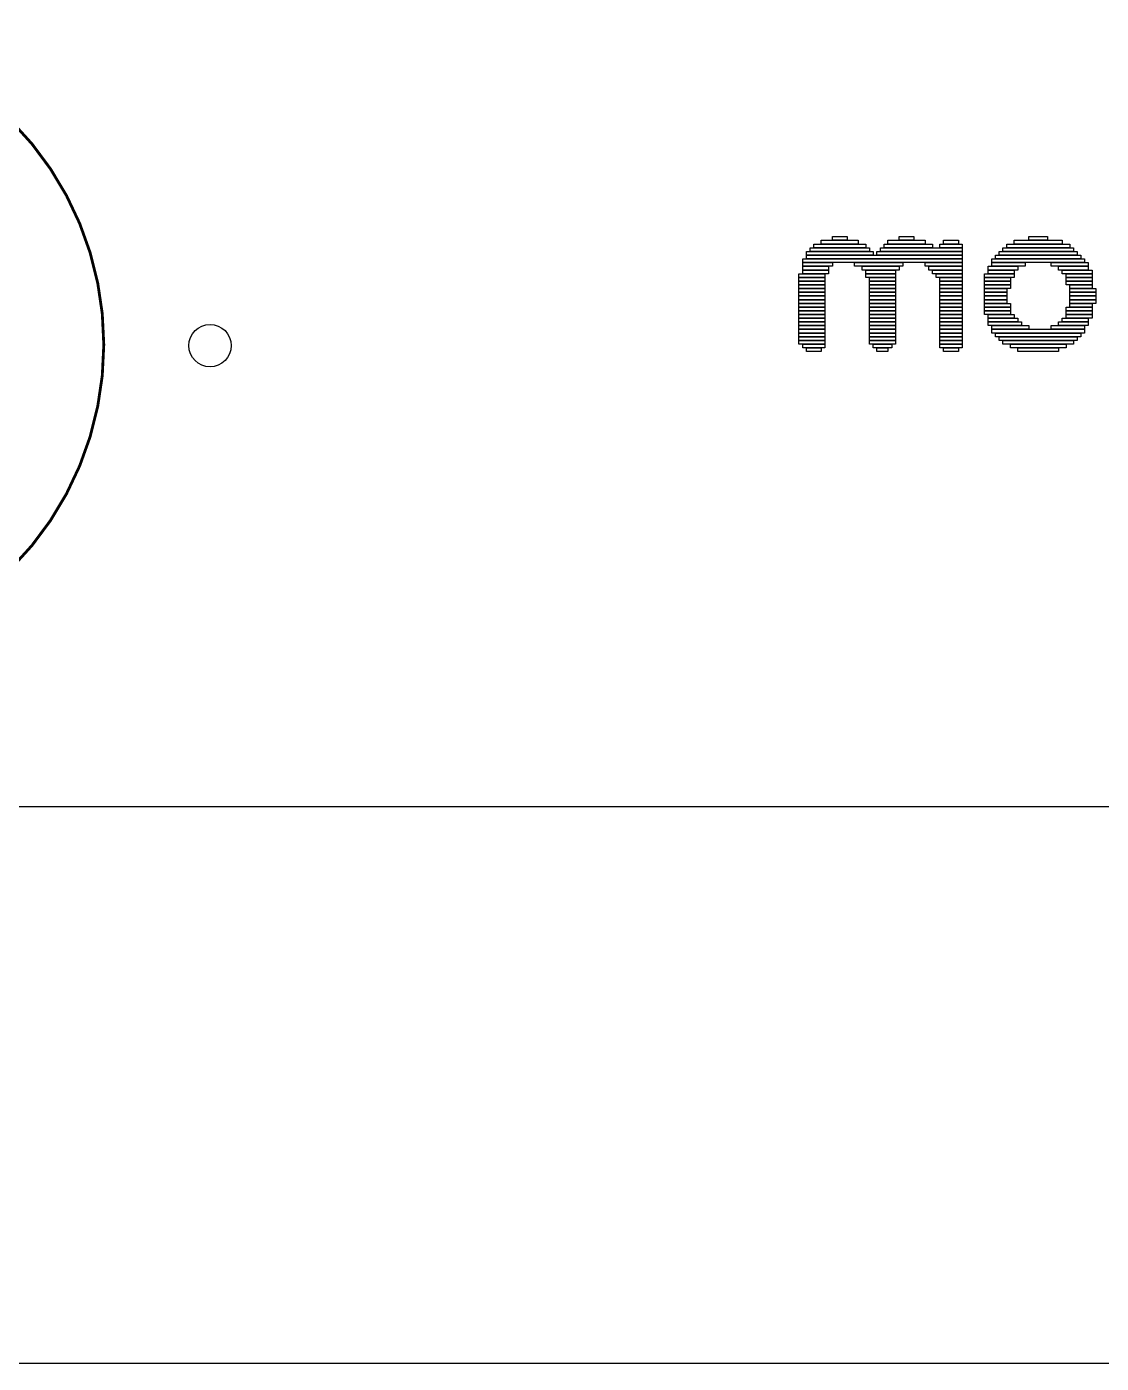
# Model space of a CAD drawing. Extents: x -2 to 189, y 0 to 85.
# Drawn here: x 77.5 to 87.15, y 0.3 to 12.31 of the extents above; entities that cross this region are included whole.
import ezdxf

# ---------------------------------------------------------------- set-up
doc = ezdxf.new("R2010")
doc.units = 0
for name, color, linetype in [('BG_OUTLINE', 254, 'CONTINUOUS'), ('BG_SILKSCREEN_BOTTOM', 140, 'CONTINUOUS'), ('BG_SILKSCREEN_TOP', 240, 'CONTINUOUS'), ('PIN_TOP', 12, 'CONTINUOUS')]:
    doc.layers.add(name, color=color, linetype=linetype)

msp = doc.modelspace()

# ---------------------------------------------------------------- linework, layer by layer
at = {"layer": 'BG_OUTLINE'}
for points in [[(110.632494, 5.299964), (63.640716, 5.299964, -0.414281), (62.840616, 6.100064), (62.840616, 9.59993, 0.414189), (61.64072, 10.799826), (33.640776, 10.799826, 0.414241)], [(-0.025654, 0.299974), (185.973974, 0.299974, 0.414214), (187.474098, 1.800098), (187.474098, 5.299964), (-1.525778, 5.299964), (-1.525778, 1.800098, 0.414214), (-0.025654, 0.299974)]]:
    msp.add_lwpolyline(points, format="xyb", dxfattribs=at)
at = {"layer": 'BG_SILKSCREEN_BOTTOM'}
for points in [[(84.570062, 10.320782), (84.570062, 10.35431), (85.036406, 10.35431), (85.036406, 10.320782)], [(84.63661, 10.35431), (84.63661, 10.387584), (84.969858, 10.387584), (84.969858, 10.35431)], [(84.736686, 10.387584), (84.736686, 10.420858), (84.869782, 10.420858), (84.869782, 10.387584)], [(85.20303, 10.320782), (85.20303, 10.35431), (85.6361, 10.35431), (85.6361, 10.320782)], [(85.236304, 10.35431), (85.236304, 10.387584), (85.569552, 10.387584), (85.569552, 10.35431)], [(85.33638, 10.387584), (85.33638, 10.420858), (85.469476, 10.420858), (85.469476, 10.387584)], [(85.702902, 10.320782), (85.702902, 10.35431), (85.9028, 10.35431), (85.9028, 10.320782)], [(85.736176, 10.35431), (85.736176, 10.387584), (85.869272, 10.387584), (85.869272, 10.35431)], [(86.302596, 10.320782), (86.302596, 10.35431), (86.869016, 10.35431), (86.869016, 10.320782)], [(86.369144, 10.35431), (86.369144, 10.387584), (86.802214, 10.387584), (86.802214, 10.35431)], [(86.502494, 10.387584), (86.502494, 10.420858), (86.669118, 10.420858), (86.669118, 10.387584)], [(84.469986, 10.187686), (84.469986, 10.22096), (85.9028, 10.22096), (85.9028, 10.187686)], [(84.50326, 10.254234), (84.50326, 10.287508), (85.102954, 10.287508), (85.102954, 10.254234)], [(84.50326, 10.22096), (84.50326, 10.254234), (85.9028, 10.254234), (85.9028, 10.22096)], [(84.536788, 10.287508), (84.536788, 10.320782), (85.06968, 10.320782), (85.06968, 10.287508)], [(85.136482, 10.254234), (85.136482, 10.287508), (85.9028, 10.287508), (85.9028, 10.254234)], [(85.169756, 10.287508), (85.169756, 10.320782), (85.9028, 10.320782), (85.9028, 10.287508)], [(86.169246, 10.187686), (86.169246, 10.22096), (87.002112, 10.22096), (87.002112, 10.187686)], [(86.20252, 10.22096), (86.20252, 10.254234), (86.968838, 10.254234), (86.968838, 10.22096)], [(86.235794, 10.254234), (86.235794, 10.287508), (86.935564, 10.287508), (86.935564, 10.254234)], [(86.269068, 10.287508), (86.269068, 10.320782), (86.90229, 10.320782), (86.90229, 10.287508)], [(84.436712, 10.054336), (84.436712, 10.08761), (84.669884, 10.08761), (84.669884, 10.054336)], [(84.469986, 10.154412), (84.469986, 10.187686), (84.736686, 10.187686), (84.736686, 10.154412)], [(84.469986, 10.120884), (84.469986, 10.154412), (84.703158, 10.154412), (84.703158, 10.120884)], [(84.469986, 10.08761), (84.469986, 10.120884), (84.703158, 10.120884), (84.703158, 10.08761)], [(84.936584, 10.154412), (84.936584, 10.187686), (85.369654, 10.187686), (85.369654, 10.154412)], [(85.003132, 10.120884), (85.003132, 10.154412), (85.33638, 10.154412), (85.33638, 10.120884)], [(85.036406, 10.08761), (85.036406, 10.120884), (85.303106, 10.120884), (85.303106, 10.08761)], [(85.036406, 10.054336), (85.036406, 10.08761), (85.303106, 10.08761), (85.303106, 10.054336)], [(85.569552, 10.154412), (85.569552, 10.187686), (85.9028, 10.187686), (85.9028, 10.154412)], [(85.602826, 10.120884), (85.602826, 10.154412), (85.9028, 10.154412), (85.9028, 10.120884)], [(85.6361, 10.08761), (85.6361, 10.120884), (85.9028, 10.120884), (85.9028, 10.08761)], [(85.669374, 10.054336), (85.669374, 10.08761), (85.9028, 10.08761), (85.9028, 10.054336)], [(86.102698, 10.054336), (86.102698, 10.08761), (86.369144, 10.08761), (86.369144, 10.054336)], [(86.135972, 10.120884), (86.135972, 10.154412), (86.402418, 10.154412), (86.402418, 10.120884)], [(86.135972, 10.08761), (86.135972, 10.120884), (86.369144, 10.120884), (86.369144, 10.08761)], [(86.169246, 10.154412), (86.169246, 10.187686), (86.468966, 10.187686), (86.468966, 10.154412)], [(86.702392, 10.154412), (86.702392, 10.187686), (87.035386, 10.187686), (87.035386, 10.154412)], [(86.76894, 10.120884), (86.76894, 10.154412), (87.035386, 10.154412), (87.035386, 10.120884)], [(86.802214, 10.08761), (86.802214, 10.120884), (87.068914, 10.120884), (87.068914, 10.08761)], [(86.835488, 10.054336), (86.835488, 10.08761), (87.068914, 10.08761), (87.068914, 10.054336)], [(84.436712, 10.021062), (84.436712, 10.054336), (84.669884, 10.054336), (84.669884, 10.021062)], [(84.436712, 9.987788), (84.436712, 10.021062), (84.669884, 10.021062), (84.669884, 9.987788)], [(84.436712, 9.954514), (84.436712, 9.987788), (84.669884, 9.987788), (84.669884, 9.954514)], [(85.06968, 10.021062), (85.06968, 10.054336), (85.303106, 10.054336), (85.303106, 10.021062)], [(85.06968, 9.987788), (85.06968, 10.021062), (85.303106, 10.021062), (85.303106, 9.987788)], [(85.06968, 9.954514), (85.06968, 9.987788), (85.303106, 9.987788), (85.303106, 9.954514)], [(85.702902, 10.021062), (85.702902, 10.054336), (85.9028, 10.054336), (85.9028, 10.021062)], [(85.702902, 9.987788), (85.702902, 10.021062), (85.9028, 10.021062), (85.9028, 9.987788)], [(85.702902, 9.954514), (85.702902, 9.987788), (85.9028, 9.987788), (85.9028, 9.954514)], [(86.102698, 10.021062), (86.102698, 10.054336), (86.33587, 10.054336), (86.33587, 10.021062)], [(86.102698, 9.987788), (86.102698, 10.021062), (86.33587, 10.021062), (86.33587, 9.987788)], [(86.102698, 9.954514), (86.102698, 9.987788), (86.33587, 9.987788), (86.33587, 9.954514)], [(86.835488, 10.021062), (86.835488, 10.054336), (87.068914, 10.054336), (87.068914, 10.021062)], [(86.835488, 9.987788), (86.835488, 10.021062), (87.068914, 10.021062), (87.068914, 9.987788)], [(86.869016, 9.954514), (86.869016, 9.987788), (87.068914, 9.987788), (87.068914, 9.954514)], [(84.436712, 9.920986), (84.436712, 9.954514), (84.669884, 9.954514), (84.669884, 9.920986)], [(84.436712, 9.887712), (84.436712, 9.920986), (84.669884, 9.920986), (84.669884, 9.887712)], [(84.436712, 9.854438), (84.436712, 9.887712), (84.669884, 9.887712), (84.669884, 9.854438)], [(84.436712, 9.821164), (84.436712, 9.854438), (84.669884, 9.854438), (84.669884, 9.821164)], [(85.06968, 9.920986), (85.06968, 9.954514), (85.303106, 9.954514), (85.303106, 9.920986)], [(85.06968, 9.887712), (85.06968, 9.920986), (85.303106, 9.920986), (85.303106, 9.887712)], [(85.06968, 9.854438), (85.06968, 9.887712), (85.303106, 9.887712), (85.303106, 9.854438)], [(85.06968, 9.821164), (85.06968, 9.854438), (85.303106, 9.854438), (85.303106, 9.821164)], [(85.702902, 9.920986), (85.702902, 9.954514), (85.9028, 9.954514), (85.9028, 9.920986)], [(85.702902, 9.887712), (85.702902, 9.920986), (85.9028, 9.920986), (85.9028, 9.887712)], [(85.702902, 9.854438), (85.702902, 9.887712), (85.9028, 9.887712), (85.9028, 9.854438)], [(85.702902, 9.821164), (85.702902, 9.854438), (85.9028, 9.854438), (85.9028, 9.821164)], [(86.102698, 9.920986), (86.102698, 9.954514), (86.302596, 9.954514), (86.302596, 9.920986)], [(86.102698, 9.887712), (86.102698, 9.920986), (86.302596, 9.920986), (86.302596, 9.887712)], [(86.102698, 9.854438), (86.102698, 9.887712), (86.302596, 9.887712), (86.302596, 9.854438)], [(86.102698, 9.821164), (86.102698, 9.854438), (86.302596, 9.854438), (86.302596, 9.821164)], [(86.869016, 9.920986), (86.869016, 9.954514), (87.102188, 9.954514), (87.102188, 9.920986)], [(86.869016, 9.887712), (86.869016, 9.920986), (87.102188, 9.920986), (87.102188, 9.887712)], [(86.869016, 9.854438), (86.869016, 9.887712), (87.102188, 9.887712), (87.102188, 9.854438)], [(86.869016, 9.821164), (86.869016, 9.854438), (87.102188, 9.854438), (87.102188, 9.821164)], [(84.436712, 9.78789), (84.436712, 9.821164), (84.669884, 9.821164), (84.669884, 9.78789)], [(84.436712, 9.754616), (84.436712, 9.78789), (84.669884, 9.78789), (84.669884, 9.754616)], [(84.436712, 9.721088), (84.436712, 9.754616), (84.669884, 9.754616), (84.669884, 9.721088)], [(85.06968, 9.78789), (85.06968, 9.821164), (85.303106, 9.821164), (85.303106, 9.78789)], [(85.06968, 9.754616), (85.06968, 9.78789), (85.303106, 9.78789), (85.303106, 9.754616)], [(85.06968, 9.721088), (85.06968, 9.754616), (85.303106, 9.754616), (85.303106, 9.721088)], [(85.702902, 9.78789), (85.702902, 9.821164), (85.9028, 9.821164), (85.9028, 9.78789)], [(85.702902, 9.754616), (85.702902, 9.78789), (85.9028, 9.78789), (85.9028, 9.754616)], [(85.702902, 9.721088), (85.702902, 9.754616), (85.9028, 9.754616), (85.9028, 9.721088)], [(86.102698, 9.78789), (86.102698, 9.821164), (86.33587, 9.821164), (86.33587, 9.78789)], [(86.102698, 9.754616), (86.102698, 9.78789), (86.33587, 9.78789), (86.33587, 9.754616)], [(86.102698, 9.721088), (86.102698, 9.754616), (86.33587, 9.754616), (86.33587, 9.721088)], [(86.835488, 9.754616), (86.835488, 9.78789), (87.068914, 9.78789), (87.068914, 9.754616)], [(86.835488, 9.721088), (86.835488, 9.754616), (87.068914, 9.754616), (87.068914, 9.721088)], [(86.869016, 9.78789), (86.869016, 9.821164), (87.068914, 9.821164), (87.068914, 9.78789)], [(84.436712, 9.687814), (84.436712, 9.721088), (84.669884, 9.721088), (84.669884, 9.687814)], [(84.436712, 9.65454), (84.436712, 9.687814), (84.669884, 9.687814), (84.669884, 9.65454)], [(84.436712, 9.621266), (84.436712, 9.65454), (84.669884, 9.65454), (84.669884, 9.621266)], [(84.436712, 9.587992), (84.436712, 9.621266), (84.669884, 9.621266), (84.669884, 9.587992)], [(85.06968, 9.687814), (85.06968, 9.721088), (85.303106, 9.721088), (85.303106, 9.687814)], [(85.06968, 9.65454), (85.06968, 9.687814), (85.303106, 9.687814), (85.303106, 9.65454)], [(85.06968, 9.621266), (85.06968, 9.65454), (85.303106, 9.65454), (85.303106, 9.621266)], [(85.06968, 9.587992), (85.06968, 9.621266), (85.303106, 9.621266), (85.303106, 9.587992)], [(85.702902, 9.687814), (85.702902, 9.721088), (85.9028, 9.721088), (85.9028, 9.687814)], [(85.702902, 9.65454), (85.702902, 9.687814), (85.9028, 9.687814), (85.9028, 9.65454)], [(85.702902, 9.621266), (85.702902, 9.65454), (85.9028, 9.65454), (85.9028, 9.621266)], [(85.702902, 9.587992), (85.702902, 9.621266), (85.9028, 9.621266), (85.9028, 9.587992)], [(86.135972, 9.687814), (86.135972, 9.721088), (86.369144, 9.721088), (86.369144, 9.687814)], [(86.135972, 9.65454), (86.135972, 9.687814), (86.402418, 9.687814), (86.402418, 9.65454)], [(86.135972, 9.621266), (86.135972, 9.65454), (86.435692, 9.65454), (86.435692, 9.621266)], [(86.169246, 9.587992), (86.169246, 9.621266), (86.502494, 9.621266), (86.502494, 9.587992)], [(86.702392, 9.587992), (86.702392, 9.621266), (87.002112, 9.621266), (87.002112, 9.587992)], [(86.76894, 9.621266), (86.76894, 9.65454), (87.035386, 9.65454), (87.035386, 9.621266)], [(86.802214, 9.65454), (86.802214, 9.687814), (87.035386, 9.687814), (87.035386, 9.65454)], [(86.835488, 9.687814), (86.835488, 9.721088), (87.068914, 9.721088), (87.068914, 9.687814)], [(84.436712, 9.554718), (84.436712, 9.587992), (84.669884, 9.587992), (84.669884, 9.554718)], [(84.436712, 9.52119), (84.436712, 9.554718), (84.669884, 9.554718), (84.669884, 9.52119)], [(84.436712, 9.487916), (84.436712, 9.52119), (84.669884, 9.52119), (84.669884, 9.487916)], [(84.436712, 9.454642), (84.436712, 9.487916), (84.669884, 9.487916), (84.669884, 9.454642)], [(85.06968, 9.554718), (85.06968, 9.587992), (85.303106, 9.587992), (85.303106, 9.554718)], [(85.06968, 9.52119), (85.06968, 9.554718), (85.303106, 9.554718), (85.303106, 9.52119)], [(85.06968, 9.487916), (85.06968, 9.52119), (85.303106, 9.52119), (85.303106, 9.487916)], [(85.06968, 9.454642), (85.06968, 9.487916), (85.303106, 9.487916), (85.303106, 9.454642)], [(85.702902, 9.554718), (85.702902, 9.587992), (85.9028, 9.587992), (85.9028, 9.554718)], [(85.702902, 9.52119), (85.702902, 9.554718), (85.9028, 9.554718), (85.9028, 9.52119)], [(85.702902, 9.487916), (85.702902, 9.52119), (85.9028, 9.52119), (85.9028, 9.487916)], [(85.702902, 9.454642), (85.702902, 9.487916), (85.9028, 9.487916), (85.9028, 9.454642)], [(86.169246, 9.554718), (86.169246, 9.587992), (87.002112, 9.587992), (87.002112, 9.554718)], [(86.20252, 9.52119), (86.20252, 9.554718), (86.968838, 9.554718), (86.968838, 9.52119)], [(86.235794, 9.487916), (86.235794, 9.52119), (86.935564, 9.52119), (86.935564, 9.487916)], [(86.269068, 9.454642), (86.269068, 9.487916), (86.90229, 9.487916), (86.90229, 9.454642)], [(84.469986, 9.421368), (84.469986, 9.454642), (84.669884, 9.454642), (84.669884, 9.421368)], [(84.50326, 9.388094), (84.50326, 9.421368), (84.63661, 9.421368), (84.63661, 9.388094)], [(85.102954, 9.421368), (85.102954, 9.454642), (85.269578, 9.454642), (85.269578, 9.421368)], [(85.136482, 9.388094), (85.136482, 9.421368), (85.236304, 9.421368), (85.236304, 9.388094)], [(85.702902, 9.421368), (85.702902, 9.454642), (85.9028, 9.454642), (85.9028, 9.421368)], [(85.736176, 9.388094), (85.736176, 9.421368), (85.869272, 9.421368), (85.869272, 9.388094)], [(86.33587, 9.421368), (86.33587, 9.454642), (86.835488, 9.454642), (86.835488, 9.421368)], [(86.402418, 9.388094), (86.402418, 9.421368), (86.76894, 9.421368), (86.76894, 9.388094)]]:
    msp.add_lwpolyline(points, close=True, dxfattribs=at)
at = {"layer": 'BG_SILKSCREEN_TOP', "const_width": 0.0254}
msp.add_lwpolyline([(78.192376, 9.45007, 1), (72.505316, 9.45007, 1), (78.192376, 9.45007)], format="xyb", dxfattribs=at)
at = {"layer": 'PIN_TOP'}
msp.add_circle((79.146654, 9.441434), 0.1905, dxfattribs=at)

doc.saveas('drawing.dxf')
